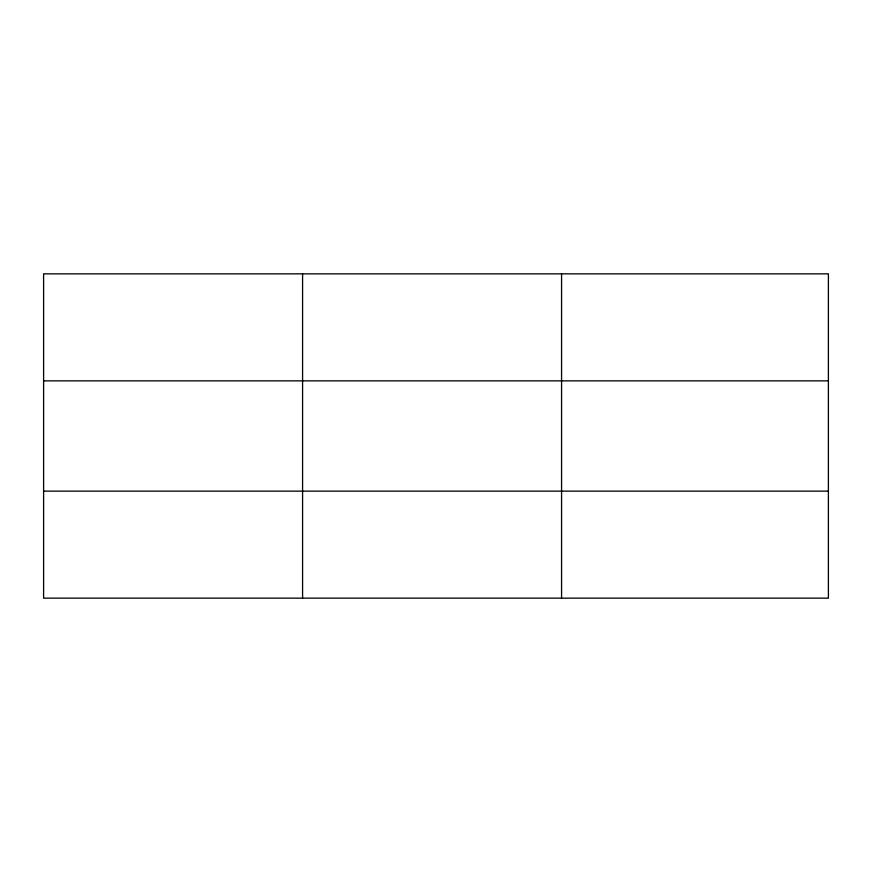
<?xml version="1.0" encoding="UTF-8"?>
<svg xmlns="http://www.w3.org/2000/svg" width="872" height="872" viewBox="0 0 872 872"><rect width="100%" height="100%" fill="white"/><g stroke="black" fill="none" stroke-linecap="round" stroke-linejoin="round"><path stroke-width="1.31" d="M302.584 273.841L302.584 598.159M561.568 273.841L561.568 598.159M828.4 380.868L828.4 273.841L43.6 273.841L43.6 598.159L828.4 598.159L828.4 380.868L43.6 380.868M43.6 491.132L828.4 491.132"/></g></svg>
